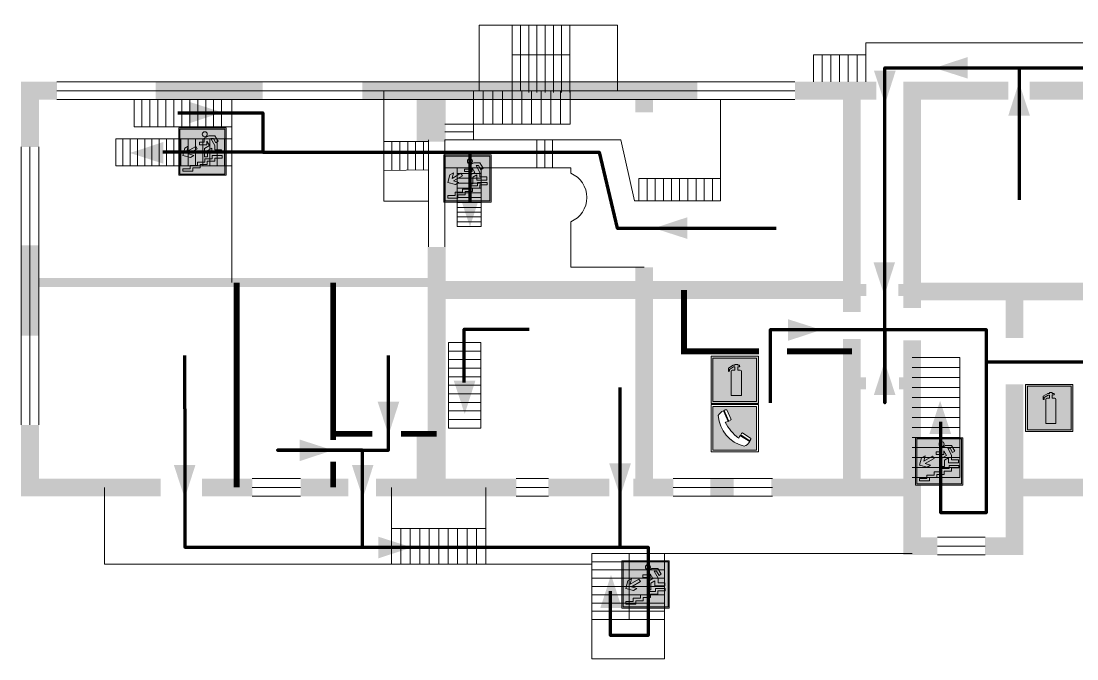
# Model space of a CAD drawing. Header units: millimetres. Extents: x 13810 to 67229, y 12374 to 21950.
# Drawn here: x 33405.7 to 33584.3, y 15097 to 15204.9 of the extents above; entities that cross this region are included whole.
import ezdxf

# ---------------------------------------------------------------- set-up
doc = ezdxf.new("R2010")
doc.units = ezdxf.units.MM
doc.layers.add('План_Штампы', color=7, linetype='Continuous')

# ---------------------------------------------------------------- blocks, each defined once
blk = doc.blocks.new('вниз 3')
at = {"lineweight": 0, "true_color": 0xffffff}
h = blk.add_hatch(color=7, dxfattribs=at)
h.dxf.hatch_style = 1
h.paths.add_polyline_path([(40997.5, -4475.69), (40997.25, -4475.28), (40995.76, -4476.15), (40995.97, -4475.23), (40995.39, -4475.56), (40995.05, -4476.83), (40996.33, -4477.17), (40996.91, -4476.83), (40996, -4476.55)], flags=0)
h.paths.add_polyline_path([(40999.81, -4473.95), (41000.22, -4473.95), (41000.64, -4474.67), (41001.03, -4474.43), (41000.46, -4473.49), (41000.42, -4473.49), (40999.43, -4473.49), (40998.68, -4473.92), (40998.68, -4474.57), (40997.88, -4474.57), (40997.88, -4475), (40999.14, -4475), (40999.14, -4474.43), (40999.14, -4474.38), (40999.59, -4475.15), (40998.72, -4475.67), (40998.72, -4477.06), (40999.24, -4477.06), (40999.24, -4475.96), (40999.95, -4475.56), (40999.95, -4476.43), (41001.61, -4476.43), (41001.61, -4475.88), (41000.47, -4475.88), (41000.47, -4475.12)], flags=0)
h.paths.add_polyline_path([(40999.2, -4473.24, 1), (40998.35, -4473.24, 1)], flags=0)
h.paths.add_polyline_path([(41000.46, -4477.26), (41001.69, -4477.26), (41001.69, -4476.84), (41000.03, -4476.84), (41000.03, -4477.39), (40998.78, -4477.39), (40998.78, -4477.95), (40997.53, -4477.95), (40997.53, -4478.5), (40996.29, -4478.5), (40996.29, -4479.06), (40995.05, -4479.06), (40995.05, -4479.48), (40995.29, -4479.48), (40996.72, -4479.48), (40996.72, -4478.92), (40997.97, -4478.92), (40997.97, -4478.36), (40999.2, -4478.36), (40999.2, -4477.81), (41000.46, -4477.81)], flags=0)
h.paths.add_polyline_path([(41002.37, -4472.17), (40994.37, -4472.17), (40994.37, -4480.17), (41002.37, -4480.17)])
h.paths.add_polyline_path([(41002.16, -4479.96), (40994.57, -4479.96), (40994.57, -4472.37), (41002.16, -4472.37)], flags=16)
h.paths.add_polyline_path([(41001.61, -4475.88), (41001.61, -4476.43), (40999.95, -4476.43), (40999.95, -4475.56), (40999.24, -4475.96), (40999.24, -4477.06), (40998.72, -4477.06), (40998.72, -4475.67), (40999.59, -4475.15), (40999.14, -4474.38), (40999.14, -4474.43), (40999.14, -4475), (40997.88, -4475), (40997.88, -4474.57), (40998.68, -4474.57), (40998.68, -4473.92), (40999.43, -4473.49), (41000.42, -4473.49), (41000.46, -4473.49), (41001.03, -4474.43), (41000.64, -4474.67), (41000.22, -4473.95), (40999.81, -4473.95), (41000.47, -4475.12), (41000.47, -4475.88)], flags=0)
h.paths.add_polyline_path([(41001.69, -4476.84), (41001.69, -4477.26), (41000.46, -4477.26), (41000.46, -4477.81), (40999.2, -4477.81), (40999.2, -4478.36), (40997.97, -4478.36), (40997.97, -4478.92), (40996.72, -4478.92), (40996.72, -4479.48), (40995.05, -4479.48), (40995.05, -4479.06), (40996.29, -4479.06), (40996.29, -4478.5), (40997.53, -4478.5), (40997.53, -4477.95), (40998.78, -4477.95), (40998.78, -4477.39), (41000.03, -4477.39), (41000.03, -4476.84)], flags=0)
h.paths.add_polyline_path([(40998.35, -4473.24, -1), (40999.2, -4473.24, -1)], flags=0)
h.paths.add_polyline_path([(40997.5, -4475.69), (40996, -4476.55), (40996.91, -4476.83), (40996.33, -4477.17), (40995.05, -4476.83), (40995.39, -4475.56), (40995.97, -4475.23), (40995.76, -4476.15), (40997.25, -4475.28)], flags=0)
at = {"lineweight": 0}
h = blk.add_hatch(color=126, dxfattribs=at)
h.dxf.hatch_style = 1
h.paths.add_polyline_path([(41002.16, -4472.37), (40994.57, -4472.37), (40994.57, -4479.96), (41002.16, -4479.96)])
h.paths.add_polyline_path([(40995.97, -4475.23), (40995.76, -4476.15), (40997.25, -4475.28), (40997.5, -4475.69), (40996, -4476.55), (40996.91, -4476.83), (40996.33, -4477.17), (40995.05, -4476.83), (40995.39, -4475.56)], flags=16)
h.paths.add_polyline_path([(40997.88, -4474.57), (40998.68, -4474.57), (40998.68, -4473.92), (40999.43, -4473.49), (41000.42, -4473.49), (41000.46, -4473.49), (41001.03, -4474.43), (41000.64, -4474.67), (41000.22, -4473.95), (40999.81, -4473.95), (41000.47, -4475.12), (41000.47, -4475.88), (41001.61, -4475.88), (41001.61, -4476.43), (40999.95, -4476.43), (40999.95, -4475.56), (40999.24, -4475.96), (40999.24, -4477.06), (40998.72, -4477.06), (40998.72, -4475.67), (40999.59, -4475.15), (40999.14, -4474.38), (40999.14, -4474.43), (40999.14, -4475), (40997.88, -4475)], flags=16)
h.paths.add_polyline_path([(40998.35, -4473.24, -1), (40999.2, -4473.24, -1)], flags=16)
h.paths.add_polyline_path([(40997.53, -4477.95), (40998.78, -4477.95), (40998.78, -4477.39), (41000.03, -4477.39), (41000.03, -4476.84), (41001.69, -4476.84), (41001.69, -4477.26), (41000.46, -4477.26), (41000.46, -4477.81), (40999.2, -4477.81), (40999.2, -4478.36), (40997.97, -4478.36), (40997.97, -4478.92), (40996.72, -4478.92), (40996.72, -4479.48), (40995.05, -4479.48), (40995.05, -4479.06), (40996.29, -4479.06), (40996.29, -4478.5), (40997.53, -4478.5)], flags=16)
at = {"lineweight": 0, "true_color": 0xffffff}
h = blk.add_hatch(color=7, dxfattribs=at)
h.dxf.hatch_style = 1
h.paths.add_polyline_path([(40999.2, -4473.24, 1), (40998.35, -4473.24, 1)])
h.paths.add_polyline_path([(40999.81, -4473.95), (41000.22, -4473.95), (41000.64, -4474.67), (41001.03, -4474.43), (41000.46, -4473.49), (41000.42, -4473.49), (40999.43, -4473.49), (40998.68, -4473.92), (40998.68, -4474.57), (40997.88, -4474.57), (40997.88, -4475), (40999.14, -4475), (40999.14, -4474.43), (40999.14, -4474.38), (40999.59, -4475.15), (40998.72, -4475.67), (40998.72, -4477.06), (40999.24, -4477.06), (40999.24, -4475.96), (40999.95, -4475.56), (40999.95, -4476.43), (41001.61, -4476.43), (41001.61, -4475.88), (41000.47, -4475.88), (41000.47, -4475.12)])
h.paths.add_polyline_path([(40999.2, -4477.81), (41000.46, -4477.81), (41000.46, -4477.26), (41001.69, -4477.26), (41001.69, -4476.84), (41000.03, -4476.84), (41000.03, -4477.39), (40998.78, -4477.39), (40998.78, -4477.95), (40997.53, -4477.95), (40997.53, -4478.5), (40996.29, -4478.5), (40996.29, -4479.06), (40995.05, -4479.06), (40995.05, -4479.48), (40995.29, -4479.48), (40996.72, -4479.48), (40996.72, -4478.92), (40997.97, -4478.92), (40997.97, -4478.36), (40999.2, -4478.36)])
h.paths.add_polyline_path([(40997.5, -4475.69), (40997.25, -4475.28), (40995.76, -4476.15), (40995.97, -4475.23), (40995.39, -4475.56), (40995.05, -4476.83), (40996.33, -4477.17), (40996.91, -4476.83), (40996, -4476.55)])
at = {"color": 126, "lineweight": 0}
for points in [[(40994.37, -4472.17), (41002.37, -4472.17), (41002.37, -4480.17), (40994.37, -4480.17)], [(40994.57, -4472.37), (41002.16, -4472.37), (41002.16, -4479.96), (40994.57, -4479.96)]]:
    blk.add_lwpolyline(points, close=True, dxfattribs=at)
for points in [[(40999.14, -4474.43), (40999.14, -4475), (40997.88, -4475), (40997.88, -4474.57), (40998.68, -4474.57), (40998.68, -4473.92), (40999.43, -4473.49), (41000.42, -4473.49), (41000.46, -4473.49), (41001.03, -4474.43), (41000.64, -4474.67), (41000.22, -4473.95), (40999.81, -4473.95), (41000.47, -4475.12), (41000.47, -4475.88), (41001.61, -4475.88), (41001.61, -4476.43), (40999.95, -4476.43), (40999.95, -4475.56), (40999.24, -4475.96), (40999.24, -4477.06), (40998.72, -4477.06), (40998.72, -4475.67), (40999.59, -4475.15), (40999.14, -4474.38), (40999.14, -4474.43)], [(40995.05, -4476.83), (40995.39, -4475.56), (40995.97, -4475.23), (40995.76, -4476.15), (40997.25, -4475.28), (40997.5, -4475.69), (40996, -4476.55), (40996.91, -4476.83), (40996.33, -4477.17), (40995.05, -4476.83)], [(40995.29, -4479.48), (40995.05, -4479.48), (40995.05, -4479.06), (40996.29, -4479.06), (40996.29, -4478.5), (40997.53, -4478.5), (40997.53, -4477.95), (40998.78, -4477.95), (40998.78, -4477.39), (41000.03, -4477.39), (41000.03, -4476.84), (41001.69, -4476.84), (41001.69, -4477.26), (41000.46, -4477.26), (41000.46, -4477.81), (40999.2, -4477.81), (40999.2, -4478.36), (40997.97, -4478.36), (40997.97, -4478.92), (40996.72, -4478.92), (40996.72, -4479.48), (40995.05, -4479.48)]]:
    blk.add_lwpolyline(points, dxfattribs=at)
blk.add_circle((40998.77, -4473.24), 0.426, dxfattribs=at)
blk = doc.blocks.new('A$C3AD82952')
at = {"true_color": 0xf5f5ff}
h = blk.add_hatch(color=7, dxfattribs=at)
h.dxf.hatch_style = 1
h.paths.add_polyline_path([(8.21, 8.73, 0.414214), (7.89, 9.05), (7.22, 9.05), (7.22, 9.92), (7.59, 9.92, 1), (7.57, 10.36), (7.22, 10.36), (7.22, 10.6), (6.43, 10.6), (6.43, 10.36), (6.01, 10.36), (4.74, 9.59), (4.74, 8.69), (4.98, 8.73), (4.98, 9.26), (6.12, 9.91), (6.43, 9.91), (6.43, 9.05), (5.76, 9.05, 0.414214), (5.44, 8.73), (5.44, 2.2), (8.21, 2.2)], flags=0)
h.paths.add_polyline_path([(12.8, 12.8), (0, 12.8), (0, 0), (12.8, 0)])
h.paths.add_polyline_path([(0.51, 12.29), (12.29, 12.29), (12.29, 0.51), (0.51, 0.51)], flags=16)
h.paths.add_polyline_path([(4.74, 9.59), (6.01, 10.36), (6.43, 10.36), (6.43, 10.6), (7.22, 10.6), (7.22, 10.36), (7.59, 10.36, -0.94586), (7.59, 9.92), (7.22, 9.92), (7.22, 9.05), (7.89, 9.05, -0.414214), (8.21, 8.73), (8.21, 2.2), (5.44, 2.2), (5.44, 8.73, -0.414214), (5.76, 9.05), (6.43, 9.05), (6.43, 9.91), (6.12, 9.91), (4.98, 9.26), (4.98, 8.73), (4.74, 8.69)], flags=0)
h = blk.add_hatch(color=242)
h.dxf.hatch_style = 1
h.paths.add_polyline_path([(12.29, 12.29), (0.51, 12.29), (0.51, 0.51), (12.29, 0.51)])
h.paths.add_polyline_path([(4.74, 8.69), (4.74, 9.59), (6.01, 10.36), (6.43, 10.36), (6.43, 10.6), (7.22, 10.6), (7.22, 10.36), (7.59, 10.36, -0.94586), (7.59, 9.92), (7.22, 9.92), (7.22, 9.05), (7.89, 9.05, -0.414214), (8.21, 8.73), (8.21, 2.2), (5.44, 2.2), (5.44, 8.73, -0.414214), (5.76, 9.05), (6.43, 9.05), (6.43, 9.91), (6.12, 9.91), (4.98, 9.26), (4.98, 8.73)], flags=16)
h = blk.add_hatch(color=7, dxfattribs=at)
h.dxf.hatch_style = 1
h.paths.add_polyline_path([(8.21, 8.73, 0.414214), (7.89, 9.05), (7.22, 9.05), (7.22, 9.92), (7.59, 9.92, 1), (7.57, 10.36), (7.22, 10.36), (7.22, 10.6), (6.43, 10.6), (6.43, 10.36), (6.01, 10.36), (4.74, 9.59), (4.74, 8.69), (4.98, 8.73), (4.98, 9.26), (6.12, 9.91), (6.43, 9.91), (6.43, 9.05), (5.76, 9.05, 0.414214), (5.44, 8.73), (5.44, 2.2), (8.21, 2.2)])
at = {"color": 242, "lineweight": 5}
for p, q in [((0, 0), (0, 12.8)), ((0, 12.8), (12.8, 12.8)), ((12.8, 0), (12.8, 12.8)), ((6.01, 10.36), (4.74, 9.59)), ((4.74, 9.59), (4.74, 8.69)), ((4.74, 8.69), (4.98, 8.73)), ((4.98, 9.26), (6.12, 9.91)), ((4.98, 8.73), (4.98, 9.26)), ((5.44, 2.2), (5.44, 8.73)), ((5.76, 9.05), (6.43, 9.05)), ((6.01, 10.36), (6.43, 10.36)), ((6.12, 9.91), (6.43, 9.91)), ((7.22, 10.6), (6.43, 10.6)), ((6.43, 10.6), (6.43, 10.36)), ((6.43, 9.91), (6.43, 9.05)), ((7.22, 10.36), (7.22, 10.6)), ((7.59, 10.36), (7.22, 10.36)), ((7.22, 9.05), (7.22, 9.92)), ((7.59, 9.92), (7.22, 9.92)), ((7.89, 9.05), (7.22, 9.05)), ((8.21, 2.2), (8.21, 8.73)), ((0, 0), (12.8, 0)), ((5.44, 2.2), (8.21, 2.2))]:
    blk.add_line(p, q, dxfattribs=at)
blk.add_lwpolyline([(0.51, 12.29), (12.29, 12.29), (12.29, 0.51), (0.51, 0.51)], close=True, dxfattribs=at)
for centre, radius, start, end in [((5.76, 8.73), 0.32, 90, 180), ((7.58, 10.14), 0.223, 273.1875, 86.8125), ((7.89, 8.73), 0.32, 0, 90)]:
    blk.add_arc(centre, radius, start, end, dxfattribs=at)
blk = doc.blocks.new('A$C456E1F9C')
at = {"lineweight": 5}
h = blk.add_hatch(color=242, dxfattribs=at)
h.paths.add_polyline_path([(0.51, -1.47), (0.51, -13.26), (12.29, -13.26), (12.29, -1.47)])
h.paths.add_polyline_path([(5.42, -4.95, -0.254479), (4.78, -5.4), (3.52, -2.53, -0.209735), (4.23, -2.4)], flags=16)
h.paths.add_polyline_path([(8.53, -8.6), (10.87, -10.17), (10.54, -10.76), (8.03, -9.13, -0.192251)], flags=16)
h.paths.add_polyline_path([(4.61, -5.49, 0.005518), (3.87, -5.72, 0.128647), (7.49, -10.01, 0.00809), (7.83, -9.33), (10.47, -10.97, -0.16736), (8.99, -12.25, -0.327862), (1.95, -3.95, -0.166952), (3.36, -2.62)], flags=16)
at = {"color": 242, "lineweight": 5}
for p, q in [((0, -13.77), (0, -0.97)), ((12.8, -0.97), (0, -0.97)), ((4.61, -5.49), (3.36, -2.62)), ((3.52, -2.53), (4.78, -5.4)), ((4.23, -2.4), (5.42, -4.95)), ((12.8, -13.77), (12.8, -0.97)), ((7.83, -9.33), (10.47, -10.97)), ((8.03, -9.13), (10.54, -10.76)), ((10.81, -10.12), (8.53, -8.6)), ((10.54, -10.76), (10.8, -10.3)), ((10.8, -10.3), (10.81, -10.12)), ((0, -13.77), (12.8, -13.77))]:
    blk.add_line(p, q, dxfattribs=at)
blk.add_lwpolyline([(0.51, -1.47), (12.29, -1.47), (12.29, -13.26), (0.51, -13.26)], close=True, dxfattribs=at)
for centre, radius, start, end in [((4.59, -5.34), 2.99, 114.2845, 152.1974), ((4.02, -3.27), 0.891, 76.3284, 123.7092), ((11.12, -3.31), 9.19, 183.9915, 256.6009), ((14.98, -39.1), 35.17, 107.1487, 108.4135), ((4.68, -4.59), 0.824, 276.9621, 334.0723), ((13.86, -0.94), 11.08, 205.5536, 234.8762), ((-13.31, 0.8), 23.44, 332.5487, 334.4027), ((8.94, -9.5), 0.989, 114.4092, 157.9388), ((7.87, -9.46), 3, 291.9291, 329.9329)]:
    blk.add_arc(centre, radius, start, end, dxfattribs=at)

msp = doc.modelspace()

# ---------------------------------------------------------------- linework, layer by layer
at = {"lineweight": 0}
for points in [[(33483.21, 15193.1), (33483.21, 15204.21), (33506.61, 15204.21), (33506.61, 15193.1)], [(33488.78, 15193.1), (33488.78, 15204.21)], [(33490.17, 15193.1), (33490.17, 15204.21)], [(33490.17, 15193.1), (33490.17, 15204.21)], [(33491.56, 15193.1), (33491.56, 15204.21)], [(33492.96, 15192.8), (33492.96, 15204.21)], [(33494.35, 15192.8), (33494.35, 15204.21)], [(33495.74, 15192.8), (33495.74, 15204.21)], [(33497.14, 15192.8), (33497.14, 15204.21)], [(33498.53, 15192.8), (33498.53, 15204.21)], [(33539.73, 15199.15), (33548.58, 15199.15), (33548.58, 15201.2), (33920.33, 15201.2), (33920.33, 15204.87), (33950.34, 15204.87), (33968.03, 15202.79), (33968.03, 15153.16), (33950.35, 15153.16), (33950.35, 15145.04), (33944.44, 15145.04)], [(33491.56, 15192.8), (33491.56, 15203.9)], [(33492.96, 15192.8), (33492.96, 15203.9)], [(33494.35, 15192.8), (33494.35, 15203.9)], [(33495.74, 15192.8), (33495.74, 15203.9)], [(33497.14, 15192.8), (33497.14, 15203.9)], [(33488.78, 15199.17), (33498.53, 15199.17)], [(33539.73, 15194.6), (33539.73, 15199.15)], [(33541.21, 15194.6), (33541.21, 15199.15)], [(33541.21, 15194.6), (33541.21, 15199.15)], [(33542.68, 15194.6), (33542.68, 15199.15)], [(33542.68, 15194.6), (33542.68, 15199.15)], [(33544.16, 15194.6), (33544.16, 15199.15)], [(33544.16, 15194.6), (33544.16, 15199.15)], [(33545.63, 15194.6), (33545.63, 15199.15)], [(33545.63, 15194.6), (33545.63, 15199.15)], [(33547.11, 15194.6), (33547.11, 15199.15)], [(33547.11, 15194.6), (33547.11, 15199.15)], [(33548.58, 15194.6), (33548.58, 15199.15)], [(33411.75, 15194.6), (33536.59, 15194.6)], [(33411.75, 15193.1), (33536.59, 15193.1)], [(33411.75, 15191.6), (33536.59, 15191.6)], [(33424.8, 15187), (33424.8, 15191.6)], [(33426.14, 15187), (33426.14, 15191.6)], [(33426.14, 15187), (33426.14, 15191.6)], [(33427.49, 15187), (33427.49, 15191.6)], [(33427.49, 15187), (33427.49, 15191.6)], [(33428.84, 15187), (33428.84, 15191.6)], [(33428.84, 15187), (33428.84, 15191.6)], [(33430.19, 15187), (33430.19, 15191.6)], [(33430.19, 15187), (33430.19, 15191.6)], [(33431.53, 15187), (33431.53, 15191.6)], [(33431.53, 15187), (33431.53, 15191.6)], [(33432.88, 15187), (33432.88, 15191.6)], [(33432.88, 15187), (33432.88, 15191.6)], [(33434.23, 15187), (33434.23, 15191.6)], [(33434.23, 15187), (33434.23, 15191.6)], [(33435.58, 15187), (33435.58, 15191.6)], [(33435.58, 15187), (33435.58, 15191.6)], [(33436.92, 15187), (33436.92, 15191.6)], [(33436.92, 15187), (33436.92, 15191.6)], [(33438.27, 15187), (33438.27, 15191.6)], [(33438.27, 15187), (33438.27, 15191.6)], [(33439.62, 15187), (33439.62, 15191.6)], [(33439.62, 15187), (33439.62, 15191.6)], [(33441.34, 15187), (33441.34, 15191.6)], [(33467.08, 15193.1), (33467.08, 15184.48)], [(33477.35, 15184.8), (33507.13, 15184.8), (33509.47, 15174.45), (33524.02, 15174.45), (33524.02, 15191.6)], [(33482.25, 15187.42), (33482.25, 15193.1)], [(33483.88, 15187.42), (33483.88, 15193.1)], [(33483.88, 15187.42), (33483.88, 15193.1)], [(33485.52, 15187.42), (33485.52, 15193.1)], [(33485.52, 15187.42), (33485.52, 15193.1)], [(33487.15, 15187.42), (33487.15, 15193.1)], [(33487.15, 15187.42), (33487.15, 15193.1)], [(33488.78, 15187.42), (33488.78, 15193.1)], [(33488.78, 15187.42), (33488.78, 15193.1)], [(33490.41, 15187.42), (33490.41, 15193.1)], [(33490.41, 15187.42), (33490.41, 15193.1)], [(33492.04, 15187.42), (33492.04, 15193.1)], [(33492.04, 15187.42), (33492.04, 15193.1)], [(33493.67, 15187.42), (33493.67, 15193.1)], [(33493.67, 15187.42), (33493.67, 15193.1)], [(33495.3, 15187.42), (33495.3, 15193.1)], [(33495.3, 15187.42), (33495.3, 15193.1)], [(33496.93, 15187.42), (33496.93, 15193.1)], [(33496.93, 15187.42), (33496.93, 15193.1)], [(33498.56, 15187.42), (33498.56, 15193.1)], [(33424.8, 15187), (33441.34, 15187)], [(33441.34, 15184.95), (33441.34, 15187)], [(33482.25, 15187.42), (33477.35, 15187.42)], [(33482.25, 15184.8), (33482.25, 15187.42)], [(33482.25, 15187.42), (33498.56, 15187.42)], [(33421.7, 15180.38), (33421.7, 15184.95)], [(33421.7, 15184.95), (33441.34, 15184.95)], [(33422.92, 15184.95), (33422.92, 15180.38)], [(33422.92, 15180.38), (33422.92, 15184.95)], [(33424.15, 15184.95), (33424.15, 15180.38)], [(33424.15, 15180.38), (33424.15, 15184.95)], [(33425.38, 15184.95), (33425.38, 15180.38)], [(33425.38, 15180.38), (33425.38, 15184.95)], [(33426.61, 15184.95), (33426.61, 15180.38)], [(33426.61, 15180.38), (33426.61, 15184.95)], [(33427.83, 15184.95), (33427.83, 15180.38)], [(33427.83, 15180.38), (33427.83, 15184.95)], [(33429.06, 15184.95), (33429.06, 15180.38)], [(33429.06, 15180.38), (33429.06, 15184.95)], [(33430.29, 15184.95), (33430.29, 15180.38)], [(33430.29, 15180.38), (33430.29, 15184.95)], [(33431.52, 15184.95), (33431.52, 15180.38)], [(33431.52, 15180.38), (33431.52, 15184.95)], [(33432.74, 15184.95), (33432.74, 15180.38)], [(33432.74, 15180.38), (33432.74, 15184.95)], [(33433.97, 15184.95), (33433.97, 15180.38)], [(33433.97, 15180.38), (33433.97, 15184.95)], [(33435.2, 15184.95), (33435.2, 15180.38)], [(33435.2, 15180.38), (33435.2, 15184.95)], [(33436.43, 15184.95), (33436.43, 15180.38)], [(33436.43, 15180.38), (33436.43, 15184.95)], [(33437.65, 15184.95), (33437.65, 15180.38)], [(33437.65, 15180.38), (33437.65, 15184.95)], [(33438.88, 15184.95), (33438.88, 15180.38)], [(33438.88, 15180.38), (33438.88, 15184.95)], [(33440.11, 15184.95), (33440.11, 15180.38)], [(33440.11, 15180.38), (33440.11, 15184.95)], [(33441.34, 15184.95), (33441.34, 15180.38)], [(33467.08, 15184.5), (33474.61, 15184.5)], [(33467.08, 15184.48), (33467.08, 15179.62)], [(33468.41, 15184.5), (33468.41, 15179.63)], [(33468.41, 15179.62), (33468.41, 15184.48)], [(33468.41, 15184.48), (33468.41, 15179.62)], [(33469.75, 15179.63), (33469.75, 15184.5)], [(33469.75, 15184.5), (33469.75, 15179.63)], [(33469.75, 15184.5), (33469.75, 15179.63)], [(33471.09, 15179.63), (33471.09, 15184.5)], [(33471.09, 15184.5), (33471.09, 15179.63)], [(33471.09, 15184.5), (33471.09, 15179.63)], [(33472.42, 15179.63), (33472.42, 15184.5)], [(33472.42, 15184.5), (33472.42, 15179.63)], [(33472.42, 15184.5), (33472.42, 15179.63)], [(33473.76, 15179.63), (33473.76, 15184.5)], [(33473.76, 15184.5), (33473.76, 15179.63)], [(33474.61, 15166.66), (33474.61, 15184.8)], [(33482.25, 15186.12), (33477.35, 15186.12)], [(33477.35, 15166.66), (33477.35, 15184.8)], [(33492.96, 15180.06), (33492.96, 15184.8)], [(33494.27, 15180.06), (33494.27, 15184.8)], [(33494.27, 15180.06), (33494.27, 15184.8)], [(33495.57, 15180.06), (33495.57, 15184.8)], [(33405.7, 15136.54), (33405.7, 15183.59)], [(33407.2, 15136.54), (33407.2, 15183.59)], [(33408.7, 15136.54), (33408.7, 15183.59)], [(33421.7, 15180.38), (33441.34, 15180.38), (33441.34, 15160.63)], [(33474.61, 15179.71), (33467.08, 15179.62)], [(33467.08, 15179.62), (33467.08, 15174.4), (33474.61, 15174.4)], [(33477.35, 15180.06), (33498.68, 15180.06), (33498.68, 15179.13)], [(33479.49, 15170.09), (33479.49, 15180.06)], [(33479.49, 15179.09), (33483.55, 15179.09)], [(33483.55, 15170.09), (33483.55, 15180.06)], [(33479.49, 15178.27), (33483.55, 15178.27)], [(33479.49, 15178.27), (33483.55, 15178.27)], [(33479.49, 15177.45), (33483.55, 15177.45)], [(33479.49, 15177.45), (33483.55, 15177.45)], [(33510.2, 15174.45), (33510.2, 15178.25)], [(33510.2, 15178.25), (33524.02, 15178.25)], [(33511.58, 15174.45), (33511.58, 15178.25)], [(33511.58, 15174.45), (33511.58, 15178.25)], [(33512.96, 15174.45), (33512.96, 15178.25)], [(33512.96, 15174.45), (33512.96, 15178.25)], [(33514.34, 15174.45), (33514.34, 15178.25)], [(33514.34, 15174.45), (33514.34, 15178.25)], [(33515.72, 15174.45), (33515.72, 15178.25)], [(33515.72, 15174.45), (33515.72, 15178.25)], [(33517.1, 15174.45), (33517.1, 15178.25)], [(33517.1, 15174.45), (33517.1, 15178.25)], [(33518.48, 15174.45), (33518.48, 15178.25)], [(33518.48, 15174.45), (33518.48, 15178.25)], [(33519.87, 15174.45), (33519.87, 15178.25)], [(33519.87, 15174.45), (33519.87, 15178.25)], [(33521.25, 15174.45), (33521.25, 15178.25)], [(33521.25, 15174.45), (33521.25, 15178.25)], [(33522.63, 15174.45), (33522.63, 15178.25)], [(33479.49, 15176.63), (33483.55, 15176.63)], [(33479.49, 15176.63), (33483.55, 15176.63)], [(33479.49, 15175.82), (33483.55, 15175.82)], [(33479.49, 15175.82), (33483.55, 15175.82)], [(33479.49, 15175), (33483.55, 15175)], [(33479.49, 15175), (33483.55, 15175)], [(33479.49, 15174.18), (33483.55, 15174.18)], [(33479.49, 15174.18), (33483.55, 15174.18)], [(33479.49, 15173.36), (33483.55, 15173.36)], [(33479.49, 15173.36), (33483.55, 15173.36)], [(33479.49, 15172.54), (33483.55, 15172.54)], [(33479.49, 15172.54), (33483.55, 15172.54)], [(33479.49, 15171.73), (33483.55, 15171.73)], [(33479.49, 15171.73), (33483.55, 15171.73)], [(33479.49, 15170.91), (33483.55, 15170.91)], [(33479.49, 15170.91), (33483.55, 15170.91)], [(33479.49, 15170.09), (33483.55, 15170.09)], [(33498.68, 15170.91), (33498.68, 15163.22), (33511.1, 15163.22)], [(33478.01, 15150.5), (33483.46, 15150.5)], [(33478.01, 15136), (33478.01, 15150.5)], [(33483.46, 15150.5), (33483.46, 15136)], [(33478.01, 15149.05), (33483.46, 15149.05)], [(33478.01, 15149.05), (33483.46, 15149.05)], [(33478.01, 15147.6), (33483.46, 15147.6)], [(33478.01, 15147.6), (33483.46, 15147.6)], [(33564.5, 15147.97), (33556.42, 15147.97)], [(33564.5, 15147.97), (33564.5, 15127.64)], [(33478.01, 15146.15), (33483.46, 15146.15)], [(33478.01, 15146.15), (33483.46, 15146.15)], [(33564.5, 15146.27), (33556.42, 15146.27)], [(33556.42, 15146.27), (33564.5, 15146.27)], [(33478.01, 15144.7), (33483.46, 15144.7)], [(33478.01, 15144.7), (33483.46, 15144.7)], [(33564.5, 15144.58), (33556.42, 15144.58)], [(33556.42, 15144.58), (33564.5, 15144.58)], [(33478.01, 15143.25), (33483.46, 15143.25)], [(33478.01, 15143.25), (33483.46, 15143.25)], [(33478.01, 15141.8), (33483.46, 15141.8)], [(33478.01, 15141.8), (33483.46, 15141.8)], [(33564.5, 15142.89), (33556.42, 15142.89)], [(33556.42, 15142.89), (33564.5, 15142.89)], [(33478.01, 15140.35), (33483.46, 15140.35)], [(33478.01, 15140.35), (33483.46, 15140.35)], [(33564.5, 15141.19), (33556.42, 15141.19)], [(33556.42, 15141.19), (33564.5, 15141.19)], [(33478.01, 15138.9), (33483.46, 15138.9)], [(33478.01, 15138.9), (33483.46, 15138.9)], [(33564.5, 15139.5), (33556.42, 15139.5)], [(33556.42, 15139.5), (33564.5, 15139.5)], [(33478.01, 15137.45), (33483.46, 15137.45)], [(33478.01, 15137.45), (33483.46, 15137.45)], [(33564.5, 15137.8), (33556.42, 15137.8)], [(33556.42, 15137.8), (33564.5, 15137.8)], [(33478.01, 15136), (33483.46, 15136)], [(33564.5, 15136.11), (33556.42, 15136.11)], [(33556.42, 15136.11), (33564.5, 15136.11)], [(33564.5, 15134.42), (33556.42, 15134.42)], [(33556.42, 15134.42), (33564.5, 15134.42)], [(33564.5, 15132.72), (33556.42, 15132.72)], [(33556.42, 15132.72), (33564.5, 15132.72)], [(33564.5, 15131.03), (33556.42, 15131.03)], [(33556.42, 15131.03), (33564.5, 15131.03)], [(33564.5, 15129.34), (33556.42, 15129.34)], [(33556.42, 15129.34), (33564.5, 15129.34)], [(33444.81, 15127.46), (33452.97, 15127.46)], [(33489.46, 15127.46), (33494.91, 15127.46)], [(33516.03, 15127.46), (33532.83, 15127.46)], [(33556.42, 15127.64), (33564.5, 15127.64)], [(33419.83, 15125.96), (33419.83, 15113), (33502.26, 15113)], [(33444.81, 15125.96), (33452.97, 15125.96)], [(33468.34, 15125.96), (33468.34, 15119.03)], [(33484.34, 15119.03), (33484.34, 15125.96)], [(33489.46, 15125.96), (33494.91, 15125.96)], [(33516.03, 15125.96), (33532.83, 15125.96)], [(33444.81, 15124.46), (33452.97, 15124.46)], [(33489.46, 15124.46), (33494.91, 15124.46)], [(33516.03, 15124.46), (33532.83, 15124.46)], [(33468.34, 15119.03), (33468.34, 15113)], [(33484.34, 15119.03), (33468.34, 15119.03)], [(33469.94, 15113), (33469.94, 15119.03)], [(33469.94, 15119.03), (33469.94, 15113)], [(33471.54, 15113), (33471.54, 15119.03)], [(33471.54, 15119.03), (33471.54, 15113)], [(33473.14, 15113), (33473.14, 15119.03)], [(33473.14, 15119.03), (33473.14, 15113)], [(33474.74, 15113), (33474.74, 15119.03)], [(33474.74, 15119.03), (33474.74, 15113)], [(33476.34, 15113), (33476.34, 15119.03)], [(33476.34, 15119.03), (33476.34, 15113)], [(33477.94, 15113), (33477.94, 15119.03)], [(33477.94, 15119.03), (33477.94, 15113)], [(33479.54, 15113), (33479.54, 15119.03)], [(33479.54, 15119.03), (33479.54, 15113)], [(33481.14, 15113), (33481.14, 15119.03)], [(33481.14, 15119.03), (33481.14, 15113)], [(33482.74, 15113), (33482.74, 15119.03)], [(33482.74, 15119.03), (33482.74, 15113)], [(33484.34, 15113), (33484.34, 15119.03)], [(33560.71, 15117.54), (33568.78, 15117.54)], [(33502.26, 15114.8), (33514.52, 15114.8)], [(33502.26, 15114.8), (33502.26, 15096.95), (33514.52, 15096.95), (33514.52, 15114.8), (33556.42, 15114.8)], [(33508.57, 15103.6), (33508.57, 15114.8)], [(33560.71, 15116.04), (33568.78, 15116.04)], [(33502.26, 15113.4), (33514.52, 15113.4)], [(33502.26, 15113.4), (33514.52, 15113.4)], [(33560.71, 15114.54), (33568.78, 15114.54)], [(33502.26, 15112), (33514.52, 15112)], [(33502.26, 15112), (33514.52, 15112)], [(33502.26, 15110.6), (33514.52, 15110.6)], [(33502.26, 15110.6), (33514.52, 15110.6)], [(33502.26, 15109.2), (33514.52, 15109.2)], [(33502.26, 15109.2), (33514.52, 15109.2)], [(33502.26, 15107.8), (33514.52, 15107.8)], [(33502.26, 15107.8), (33514.52, 15107.8)], [(33502.26, 15106.4), (33514.52, 15106.4)], [(33502.26, 15106.4), (33514.52, 15106.4)], [(33502.26, 15105), (33514.52, 15105)], [(33502.26, 15105), (33514.52, 15105)], [(33502.26, 15103.6), (33514.52, 15103.6)]]:
    msp.add_lwpolyline(points, dxfattribs=at)
at = {"color": 126, "lineweight": 100, "true_color": 0x008754}
for points in [[(33551.81, 15152.67), (33551.81, 15140.29), (33551.81, 15196.95), (33922.32, 15196.95), (33922.32, 15202.19), (33965.23, 15202.19), (33965.23, 15196.87)], [(33574.51, 15196.95), (33574.51, 15174.62)], [(33432.23, 15189.36), (33446.6, 15189.36), (33446.6, 15182.68), (33429.66, 15182.68)], [(33446.6, 15182.68), (33503.5, 15182.68), (33506.55, 15169.86), (33533.44, 15169.86)], [(33481.62, 15182.68), (33481.62, 15174.25)], [(33480.67, 15143.7), (33480.67, 15152.73), (33491.64, 15152.73)], [(33532.45, 15140.29), (33532.45, 15152.67), (33568.93, 15152.67), (33568.93, 15121.65), (33561.27, 15121.65), (33561.27, 15137.05)], [(33433.39, 15139.25), (33433.39, 15115.84), (33463.46, 15115.84), (33463.46, 15132.25), (33449.05, 15132.25), (33467.83, 15132.25), (33467.83, 15148.28)], [(33433.39, 15139.25), (33433.39, 15148.28)], [(33568.93, 15147.24), (33623.42, 15147.24), (33736.24, 15147.24), (33736.24, 15113.2), (33760.98, 15113.2), (33760.98, 15121.03), (33751.6, 15121.03)], [(33507.03, 15115.84), (33507.03, 15142.87)], [(33463.46, 15115.84), (33511.77, 15115.84), (33511.77, 15100.89), (33505.4, 15100.89), (33505.4, 15108.42)]]:
    msp.add_lwpolyline(points, dxfattribs=at)
at = {"lineweight": 0}
for points, const_width in [([(33411.75, 15193.1), (33407.2, 15193.1), (33407.2, 15183.59)], 3), ([(33446.55, 15193.1), (33428.46, 15193.1)], 3), ([(33520.07, 15193.1), (33463.41, 15193.1)], 3), ([(33474.09, 15184.5), (33474.09, 15193.1)], 3), ([(33476, 15184.5), (33476, 15193.1)], 3), ([(33511.1, 15189.45), (33511.1, 15193.1)], 3), ([(33550.36, 15193.1), (33536.59, 15193.1)], 3), ([(33546.23, 15193.1), (33546.23, 15155.63)], 3), ([(33556.42, 15156.33), (33556.42, 15193.1), (33572.7, 15193.1)], 3), ([(33596.56, 15193.1), (33576.31, 15193.1)], 3), ([(33407.2, 15151.67), (33407.2, 15166.92)], 3), ([(33476, 15166.66), (33476, 15125.96)], 3), ([(33511.1, 15163.22), (33511.1, 15125.96)], 3), ([(33476, 15160.63), (33407.2, 15160.63)], 1.5), ([(33442.16, 15125.96), (33442.16, 15160.63)], 1), ([(33458.48, 15134), (33458.48, 15160.63)], 1), ([(33546.23, 15159.37), (33476, 15159.37)], 3), ([(33530.5, 15149), (33517.82, 15149), (33517.82, 15159.37)], 1), ([(33548.68, 15159.37), (33546.23, 15159.37)], 2), ([(33554.07, 15159.37), (33556.42, 15159.37)], 2), ([(33604.8, 15159.14), (33556.42, 15159.14)], 3), ([(33573.76, 15151.24), (33573.76, 15159.14)], 3), ([(33546.23, 15151.09), (33546.23, 15125.96)], 3), ([(33556.42, 15150.87), (33556.42, 15116.04), (33560.71, 15116.04)], 3), ([(33546.23, 15149), (33535.24, 15149)], 1), ([(33548.63, 15143.57), (33546.23, 15143.57)], 2), ([(33554.18, 15143.57), (33556.42, 15143.57)], 2), ([(33568.78, 15116.04), (33573.76, 15116.04), (33573.76, 15143.4)], 3), ([(33429.29, 15125.96), (33407.2, 15125.96), (33407.2, 15136.54)], 3), ([(33474.09, 15135.03), (33474.09, 15125.96)], 3), ([(33465.12, 15135.03), (33458.48, 15135.03)], 1), ([(33469.95, 15135.03), (33476, 15135.03)], 1), ([(33458.48, 15130.3), (33458.48, 15125.96)], 1), ([(33436.31, 15125.96), (33444.81, 15125.96)], 3), ([(33452.97, 15125.96), (33461.04, 15125.96)], 3), ([(33465.76, 15125.96), (33489.46, 15125.96)], 3), ([(33494.91, 15125.96), (33505.21, 15125.96)], 3), ([(33509.25, 15125.96), (33516.03, 15125.96)], 3), ([(33522.3, 15125.96), (33526.25, 15125.96)], 3), ([(33532.6, 15125.96), (33556.42, 15125.96)], 3), ([(33573.76, 15125.96), (33589.59, 15125.96)], 3)]:
    msp.add_lwpolyline(points, dxfattribs=dict(at, const_width=const_width))
msp.add_arc((33496.94, 15175.02), 4.46, 293.0212, 66.9788, dxfattribs=at)
at = {"layer": 'План_Штампы', "color": 126, "true_color": 0x008754}
for points in [[(33565.84, 15198.8), (33565.84, 15195.14), (33560.22, 15196.94)], [(33549.98, 15196.46), (33553.64, 15196.46), (33551.84, 15190.84)], [(33576.35, 15188.88), (33572.69, 15188.88), (33574.5, 15194.5)], [(33434.09, 15187.57), (33434.1, 15191.23), (33439.72, 15189.42)], [(33429.74, 15184.41), (33429.74, 15180.75), (33424.12, 15182.56)], [(33479.78, 15175.69), (33483.44, 15175.68), (33481.63, 15170.06)], [(33518.39, 15171.68), (33518.38, 15168.02), (33512.76, 15169.83)], [(33549.88, 15164.07), (33553.54, 15164.07), (33551.74, 15158.45)], [(33535.44, 15150.77), (33535.44, 15154.43), (33541.07, 15152.63)], [(33553.62, 15141.6), (33549.95, 15141.61), (33551.76, 15147.23)], [(33478.89, 15144.03), (33482.55, 15144.02), (33480.74, 15138.4)], [(33466.01, 15140.47), (33469.67, 15140.47), (33467.86, 15134.85)], [(33563.02, 15135.02), (33559.36, 15135.02), (33561.16, 15140.64)], [(33452.81, 15130.41), (33452.81, 15134.07), (33458.43, 15132.26)], [(33431.53, 15129.77), (33435.19, 15129.77), (33433.38, 15124.14)], [(33461.65, 15129.78), (33465.31, 15129.77), (33463.51, 15124.15)], [(33505.18, 15130.05), (33508.85, 15130.04), (33507.04, 15124.42)], [(33466.14, 15113.96), (33466.15, 15117.62), (33471.77, 15115.82)], [(33507.34, 15105.55), (33503.68, 15105.55), (33505.49, 15111.17)]]:
    msp.add_solid(points, dxfattribs=at)

# ---------------------------------------------------------------- block references
at = {"color": 126, "true_color": 0x008754}
for p in [(-7562, 19658.96), (-7517.15, 19654.4), (-7437.36, 19606.54), (-7487.03, 19585.72)]:
    msp.add_blockref('вниз 3', p, dxfattribs=at)
at = {"xscale": 0.625, "yscale": 0.625, "zscale": 0.625}
for name, p in [('A$C3AD82952', (33522.41, 15140.16)), ('A$C3AD82952', (33575.63, 15135.41)), ('A$C456E1F9C', (33522.41, 15140.58))]:
    msp.add_blockref(name, p, dxfattribs=at)

doc.saveas('drawing.dxf')
